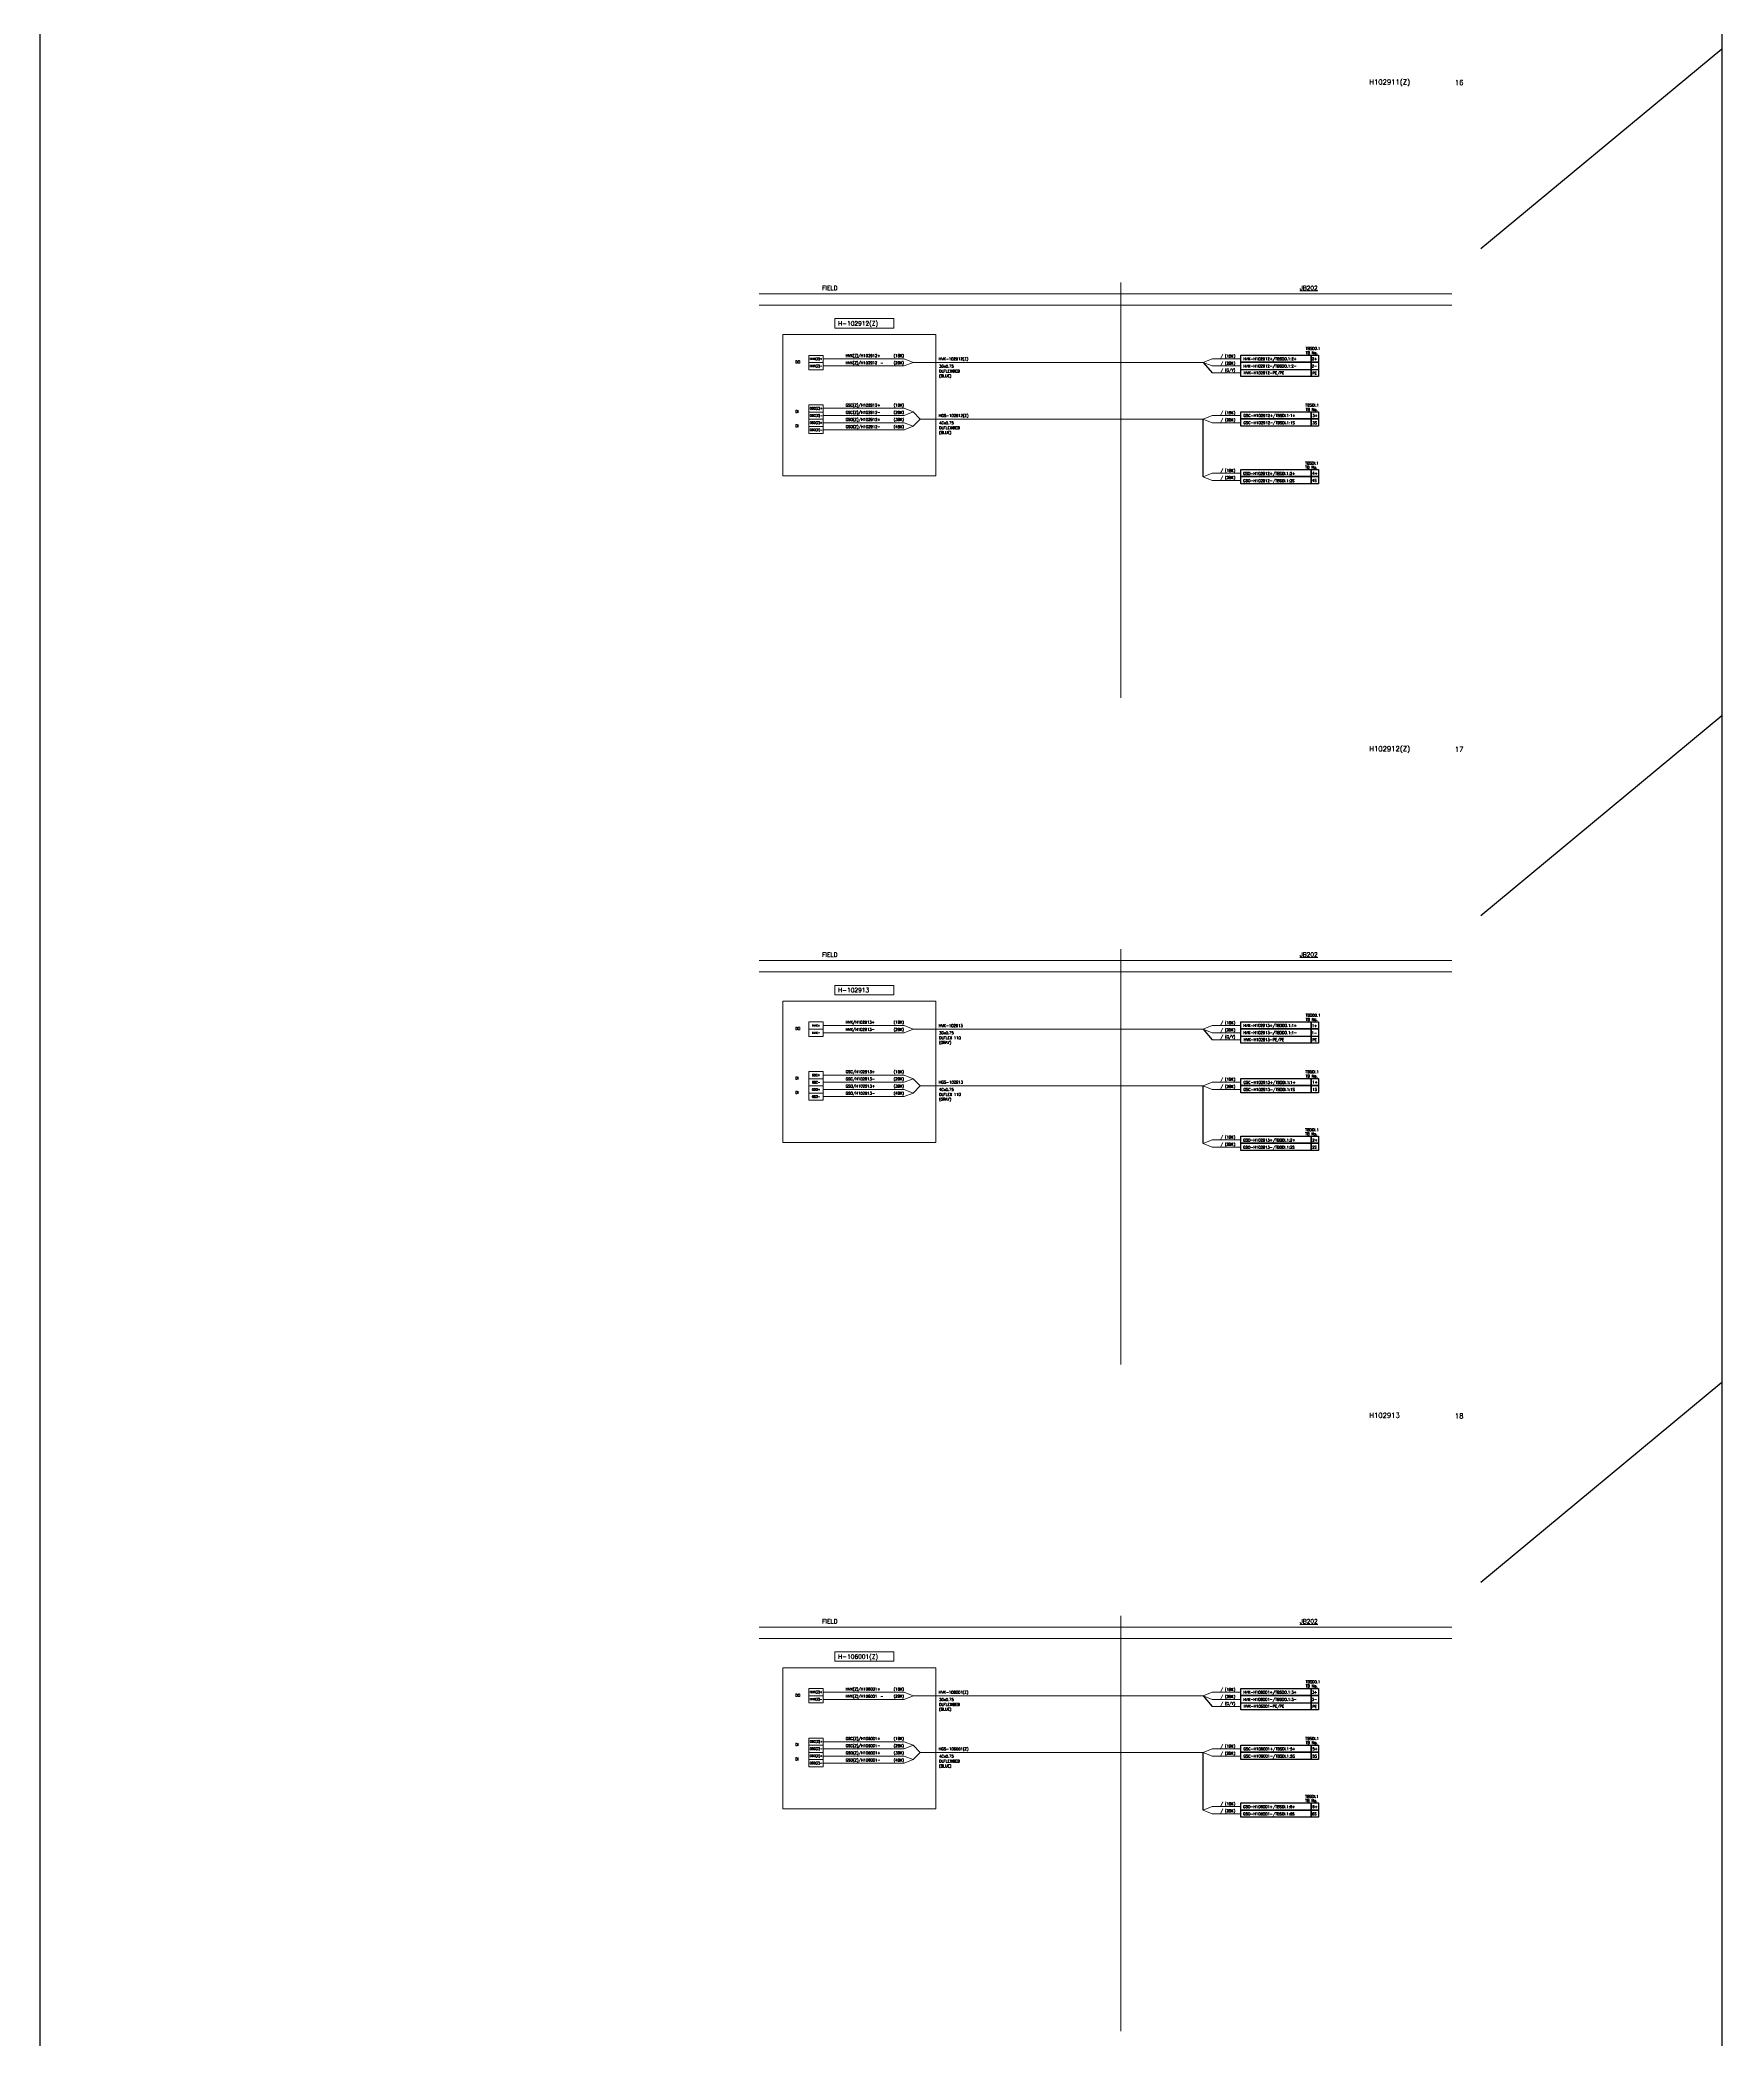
# Model space of a CAD drawing. Header units: millimetres. Extents: x -14942 to 24072, y -50285 to 2207.
# Drawn here: x -11137 to -10200, y -6510 to -5395 of the extents above; entities that cross this region are included whole.
import ezdxf
from ezdxf.enums import TextEntityAlignment as Align

# ---------------------------------------------------------------- set-up
doc = ezdxf.new("R2010")
doc.units = ezdxf.units.MM
doc.header["$MEASUREMENT"] = 0
for name, color, linetype in [('BORDER', 3, 'CONTINUOUS'), ('INSTRU', 4, 'CONTINUOUS'), ('INSTRUMENT', 1, 'CONTINUOUS'), ('LINE', 3, 'CONTINUOUS'), ('TEXT', 2, 'CONTINUOUS')]:
    doc.layers.add(name, color=color, linetype=linetype)
doc.styles.add('ROMANS', font='romans')

# ---------------------------------------------------------------- blocks, each defined once
blk = doc.blocks.new('TERMINAL BALL VALVE')
at = {"layer": 'INSTRU', "color": 7, "lineweight": 13}
for p, q in [((-10708.8, -4084.1), (-10700.8, -4084.1)), ((-10708.8, -4084.1), (-10708.8, -4088.1)), ((-10708.8, -4088.1), (-10700.8, -4088.1)), ((-10708.8, -4088.1), (-10708.8, -4092.1)), ((-10700.8, -4084.1), (-10700.8, -4088.1)), ((-10700.8, -4088.1), (-10700.8, -4092.1)), ((-10708.8, -4092.1), (-10700.8, -4092.1)), ((-10708.8, -4092.1), (-10700.8, -4092.1)), ((-10708.8, -4092.1), (-10700.8, -4092.1)), ((-10708.8, -4111.7), (-10708.8, -4115.7)), ((-10708.8, -4111.7), (-10700.8, -4111.7)), ((-10700.8, -4111.7), (-10700.8, -4115.7)), ((-10708.8, -4115.7), (-10700.8, -4115.7)), ((-10708.8, -4115.7), (-10708.8, -4119.7)), ((-10708.8, -4119.7), (-10700.8, -4119.7)), ((-10708.8, -4119.7), (-10708.8, -4123.7)), ((-10708.8, -4119.7), (-10700.8, -4119.7)), ((-10708.8, -4119.7), (-10700.8, -4119.7)), ((-10708.8, -4123.7), (-10700.8, -4123.7)), ((-10708.8, -4123.7), (-10708.8, -4127.7)), ((-10700.8, -4115.7), (-10700.8, -4119.7)), ((-10700.8, -4119.7), (-10700.8, -4123.7)), ((-10700.8, -4123.7), (-10700.8, -4127.7)), ((-10708.8, -4127.7), (-10700.8, -4127.7))]:
    blk.add_line(p, q, dxfattribs=at)
at = {"layer": 'TEXT', "color": 7, "lineweight": 13, "style": 'ROMANS'}
for s, p in [('HVK(Z)+', (-10704.8, -4086.1)), ('HVK(Z)-', (-10704.8, -4090.1)), ('GSC(Z)+', (-10704.8, -4113.7)), ('GSC(Z)-', (-10704.8, -4117.7)), ('GSO(Z)+', (-10704.8, -4121.7)), ('GSO(Z)-', (-10704.8, -4125.7))]:
    blk.add_text(s, height=1.2, dxfattribs=at).set_placement(p, align=Align.MIDDLE)

msp = doc.modelspace()

# ---------------------------------------------------------------- linework, layer by layer
at = {"layer": 'BORDER', "color": 7, "lineweight": 13}
for p, q in [((-10736.5, -5536.4), (-10350.5, -5536.4)), ((-10736.5, -5542.7), (-10350.5, -5542.7)), ((-10736.5, -5908), (-10350.5, -5908)), ((-10736.5, -5914.3), (-10350.5, -5914.3)), ((-10736.5, -6279.7), (-10350.5, -6279.7)), ((-10736.5, -6286), (-10350.5, -6286))]:
    msp.add_line(p, q, dxfattribs=at)
at = {"layer": 'BORDER', "color": 7, "lineweight": 13, "ltscale": 2.5}
for p, q in [((-10535, -5530.1), (-10535, -5761.6)), ((-10535, -5901.7), (-10535, -6133.3)), ((-10535, -6273.4), (-10535, -6504.9))]:
    msp.add_line(p, q, dxfattribs=at)
at = {"layer": 'INSTRU', "color": 7, "lineweight": 13}
for p, q in [((-10708.8, -5942.3), (-10700.8, -5942.3)), ((-10708.8, -5942.3), (-10708.8, -5946.3)), ((-10700.8, -5942.3), (-10700.8, -5946.3)), ((-10708.8, -5946.3), (-10700.8, -5946.3)), ((-10708.8, -5946.3), (-10708.8, -5950.3)), ((-10708.8, -5950.3), (-10700.8, -5950.3)), ((-10708.8, -5950.3), (-10700.8, -5950.3)), ((-10708.8, -5950.3), (-10700.8, -5950.3)), ((-10700.8, -5946.3), (-10700.8, -5950.3)), ((-10708.8, -5969.9), (-10708.8, -5973.9)), ((-10708.8, -5969.9), (-10700.8, -5969.9)), ((-10708.8, -5973.9), (-10700.8, -5973.9)), ((-10708.8, -5973.9), (-10708.8, -5977.9)), ((-10700.8, -5969.9), (-10700.8, -5973.9)), ((-10700.8, -5973.9), (-10700.8, -5977.9)), ((-10708.8, -5977.9), (-10700.8, -5977.9)), ((-10708.8, -5977.9), (-10708.8, -5981.9)), ((-10708.8, -5977.9), (-10700.8, -5977.9)), ((-10708.8, -5977.9), (-10700.8, -5977.9)), ((-10708.8, -5981.9), (-10700.8, -5981.9)), ((-10708.8, -5981.9), (-10708.8, -5985.9)), ((-10708.8, -5985.9), (-10700.8, -5985.9)), ((-10700.8, -5977.9), (-10700.8, -5981.9)), ((-10700.8, -5981.9), (-10700.8, -5985.9))]:
    msp.add_line(p, q, dxfattribs=at)
at = {"layer": 'INSTRUMENT', "color": 7}
for p, q in [((-11137.4, -2798.3), (-11137.4, -38144.8)), ((-10199.9, -2798.3), (-10199.9, -35286.8)), ((-10334.4, -5511.2), (-10199.9, -5399.8)), ((-10489, -5574.6), (-10484, -5580.5)), ((-10468, -5578.5), (-10424.8, -5578.5)), ((-10650.8, -5602.2), (-10646.9, -5606.2)), ((-10650.8, -5610.2), (-10646.9, -5606.2)), ((-10489, -5638.4), (-10489, -5606.2)), ((-10334.4, -5882.9), (-10199.9, -5771.4)), ((-10489, -5946.3), (-10484, -5952.2)), ((-10468, -5950.2), (-10424.8, -5950.2)), ((-10650.8, -5973.9), (-10646.9, -5977.9)), ((-10650.8, -5981.9), (-10646.9, -5977.9)), ((-10489, -6010), (-10489, -5977.9)), ((-10334.4, -6254.5), (-10199.9, -6143.1)), ((-10489, -6317.9), (-10484, -6323.8)), ((-10468, -6321.8), (-10424.8, -6321.8)), ((-10650.8, -6345.5), (-10646.9, -6349.5)), ((-10650.8, -6353.5), (-10646.9, -6349.5)), ((-10489, -6381.7), (-10489, -6349.5))]:
    msp.add_line(p, q, dxfattribs=at)
for points in [[(-10468, -5570.5), (-10424.8, -5570.5), (-10424.8, -5582.5), (-10468, -5582.5)], [(-10424.8, -5574.5), (-10468, -5574.5), (-10468, -5574.5), (-10424.8, -5574.5)], [(-10428.9, -5570.5), (-10428.9, -5570.5), (-10428.9, -5578.5), (-10428.9, -5582.5)], [(-10468, -5602.1), (-10424.8, -5602.1), (-10424.8, -5610.1), (-10468, -5610.1)], [(-10424.8, -5606.1), (-10468, -5606.1), (-10468, -5606.1), (-10424.8, -5606.1)], [(-10428.9, -5602.1), (-10428.9, -5602.1), (-10428.9, -5610.1), (-10428.9, -5610.1)], [(-10468, -5634.3), (-10424.8, -5634.3), (-10424.8, -5642.3), (-10468, -5642.3)], [(-10424.8, -5638.3), (-10468, -5638.3), (-10468, -5638.3), (-10424.8, -5638.3)], [(-10428.9, -5634.3), (-10428.9, -5634.3), (-10428.9, -5642.3), (-10428.9, -5642.3)], [(-10468, -5942.2), (-10424.8, -5942.2), (-10424.8, -5954.1), (-10468, -5954.1)], [(-10428.9, -5942.2), (-10428.9, -5942.2), (-10428.9, -5950.2), (-10428.9, -5954.1)], [(-10424.8, -5946.2), (-10468, -5946.2), (-10468, -5946.2), (-10424.8, -5946.2)], [(-10468, -5973.8), (-10424.8, -5973.8), (-10424.8, -5981.7), (-10468, -5981.7)], [(-10428.9, -5973.8), (-10428.9, -5973.8), (-10428.9, -5981.7), (-10428.9, -5981.7)], [(-10424.8, -5977.7), (-10468, -5977.7), (-10468, -5977.7), (-10424.8, -5977.7)], [(-10468, -6005.9), (-10424.8, -6005.9), (-10424.8, -6013.9), (-10468, -6013.9)], [(-10428.9, -6005.9), (-10428.9, -6005.9), (-10428.9, -6013.9), (-10428.9, -6013.9)], [(-10424.8, -6009.9), (-10468, -6009.9), (-10468, -6009.9), (-10424.8, -6009.9)], [(-10468, -6313.8), (-10424.8, -6313.8), (-10424.8, -6325.8), (-10468, -6325.8)], [(-10424.8, -6317.8), (-10468, -6317.8), (-10468, -6317.8), (-10424.8, -6317.8)], [(-10428.9, -6313.8), (-10428.9, -6313.8), (-10428.9, -6321.8), (-10428.9, -6325.8)], [(-10468, -6345.4), (-10424.8, -6345.4), (-10424.8, -6353.4), (-10468, -6353.4)], [(-10424.8, -6349.4), (-10468, -6349.4), (-10468, -6349.4), (-10424.8, -6349.4)], [(-10428.9, -6345.4), (-10428.9, -6345.4), (-10428.9, -6353.4), (-10428.9, -6353.4)], [(-10468, -6377.6), (-10424.8, -6377.6), (-10424.8, -6385.5), (-10468, -6385.5)], [(-10424.8, -6381.6), (-10468, -6381.6), (-10468, -6381.6), (-10424.8, -6381.6)], [(-10428.9, -6377.6), (-10428.9, -6377.6), (-10428.9, -6385.5), (-10428.9, -6385.5)]]:
    msp.add_lwpolyline(points, close=True, dxfattribs=at)
at = {"layer": 'LINE', "color": 7, "lineweight": 13}
for p, q in [((-10694.3, -5550.2), (-10661.5, -5550.2)), ((-10694.3, -5550.2), (-10694.3, -5555.5)), ((-10661.5, -5550.2), (-10661.5, -5555.5)), ((-10694.3, -5555.5), (-10661.5, -5555.5)), ((-10700.8, -5572.6), (-10655.8, -5572.6)), ((-10650.8, -5574.6), (-10655.8, -5572.6)), ((-10489, -5574.6), (-10484, -5572.6)), ((-10468, -5572.6), (-10484, -5572.6)), ((-10700.8, -5576.6), (-10655.8, -5576.6)), ((-10655.8, -5576.6), (-10650.8, -5574.6)), ((-10650.8, -5574.6), (-10489, -5574.6)), ((-10489, -5574.6), (-10484, -5576.6)), ((-10468, -5576.6), (-10484, -5576.6)), ((-10468, -5580.5), (-10484, -5580.5)), ((-10700.8, -5600.2), (-10655.8, -5600.2)), ((-10700.8, -5604.2), (-10655.8, -5604.2)), ((-10650.8, -5602.2), (-10655.8, -5600.2)), ((-10655.8, -5604.2), (-10650.8, -5602.2)), ((-10646.9, -5606.2), (-10489, -5606.2)), ((-10494.7, -5606.2), (-10489, -5606.2)), ((-10489, -5606.2), (-10484, -5604.2)), ((-10489, -5606.2), (-10484, -5608.2)), ((-10468, -5604.2), (-10484, -5604.2)), ((-10700.8, -5608.2), (-10655.8, -5608.2)), ((-10700.8, -5612.2), (-10655.8, -5612.2)), ((-10650.8, -5610.2), (-10655.8, -5608.2)), ((-10655.8, -5612.2), (-10650.8, -5610.2)), ((-10468, -5608.2), (-10484, -5608.2)), ((-10489, -5638.4), (-10484, -5636.4)), ((-10489, -5638.4), (-10484, -5640.4)), ((-10468, -5636.4), (-10484, -5636.4)), ((-10468, -5640.4), (-10484, -5640.4)), ((-10694.3, -5921.9), (-10661.5, -5921.9)), ((-10694.3, -5921.9), (-10694.3, -5927.1)), ((-10694.3, -5927.1), (-10661.5, -5927.1)), ((-10661.5, -5921.9), (-10661.5, -5927.1)), ((-10700.8, -5944.3), (-10655.8, -5944.3)), ((-10700.8, -5948.3), (-10655.8, -5948.3)), ((-10650.8, -5946.3), (-10655.8, -5944.3)), ((-10655.8, -5948.3), (-10650.8, -5946.3)), ((-10489, -5946.3), (-10484, -5944.3)), ((-10489, -5946.3), (-10484, -5948.3)), ((-10468, -5944.3), (-10484, -5944.3)), ((-10468, -5948.3), (-10484, -5948.3)), ((-10468, -5952.2), (-10484, -5952.2)), ((-10700.8, -5971.9), (-10655.8, -5971.9)), ((-10700.8, -5975.9), (-10655.8, -5975.9)), ((-10650.8, -5973.9), (-10655.8, -5971.9)), ((-10655.8, -5975.9), (-10650.8, -5973.9)), ((-10489, -5977.9), (-10484, -5975.9)), ((-10468, -5975.9), (-10484, -5975.9)), ((-10700.8, -5979.9), (-10655.8, -5979.9)), ((-10700.8, -5983.9), (-10655.8, -5983.9)), ((-10650.8, -5981.9), (-10655.8, -5979.9)), ((-10655.8, -5983.9), (-10650.8, -5981.9)), ((-10494.7, -5977.9), (-10489, -5977.9)), ((-10489, -5977.9), (-10484, -5979.9)), ((-10468, -5979.9), (-10484, -5979.9)), ((-10489, -6010), (-10484, -6008)), ((-10468, -6008), (-10484, -6008)), ((-10489, -6010), (-10484, -6012)), ((-10468, -6012), (-10484, -6012)), ((-10694.3, -6293.5), (-10661.5, -6293.5)), ((-10694.3, -6293.5), (-10694.3, -6298.7)), ((-10694.3, -6298.7), (-10661.5, -6298.7)), ((-10661.5, -6293.5), (-10661.5, -6298.7)), ((-10700.8, -6315.9), (-10655.8, -6315.9)), ((-10700.8, -6319.9), (-10655.8, -6319.9)), ((-10650.8, -6317.9), (-10655.8, -6315.9)), ((-10655.8, -6319.9), (-10650.8, -6317.9)), ((-10650.8, -6317.9), (-10489, -6317.9)), ((-10489, -6317.9), (-10484, -6315.9)), ((-10489, -6317.9), (-10484, -6319.9)), ((-10468, -6315.9), (-10484, -6315.9)), ((-10468, -6319.9), (-10484, -6319.9)), ((-10468, -6323.8), (-10484, -6323.8)), ((-10700.8, -6343.5), (-10655.8, -6343.5)), ((-10650.8, -6345.5), (-10655.8, -6343.5)), ((-10700.8, -6347.5), (-10655.8, -6347.5)), ((-10700.8, -6351.5), (-10655.8, -6351.5)), ((-10655.8, -6347.5), (-10650.8, -6345.5)), ((-10650.8, -6353.5), (-10655.8, -6351.5)), ((-10655.8, -6355.5), (-10650.8, -6353.5)), ((-10646.9, -6349.5), (-10489, -6349.5)), ((-10494.7, -6349.5), (-10489, -6349.5)), ((-10489, -6349.5), (-10484, -6347.5)), ((-10489, -6349.5), (-10484, -6351.5)), ((-10468, -6347.5), (-10484, -6347.5)), ((-10468, -6351.5), (-10484, -6351.5)), ((-10700.8, -6355.5), (-10655.8, -6355.5)), ((-10489, -6381.7), (-10484, -6379.7)), ((-10489, -6381.7), (-10484, -6383.7)), ((-10468, -6379.7), (-10484, -6379.7)), ((-10468, -6383.7), (-10484, -6383.7))]:
    msp.add_line(p, q, dxfattribs=at)
at = {"layer": 'LINE', "color": 7, "lineweight": 13, "ltscale": 8}
for p, q in [((-10723.3, -5637.8), (-10723.3, -5559)), ((-10638, -5559), (-10723.3, -5559)), ((-10638, -5637.8), (-10638, -5559)), ((-10638, -5637.8), (-10723.3, -5637.8)), ((-10723.3, -6009.4), (-10723.3, -5930.7)), ((-10638, -5930.7), (-10723.3, -5930.7)), ((-10638, -6009.4), (-10638, -5930.7)), ((-10638, -6009.4), (-10723.3, -6009.4)), ((-10723.3, -6381), (-10723.3, -6302.3)), ((-10638, -6302.3), (-10723.3, -6302.3)), ((-10638, -6381), (-10638, -6302.3)), ((-10638, -6381), (-10723.3, -6381))]:
    msp.add_line(p, q, dxfattribs=at)
at = {"layer": 'LINE', "color": 0, "lineweight": 13}
for p, q in [((-10650.8, -5946.3), (-10489, -5946.3)), ((-10646.9, -5977.9), (-10489, -5977.9))]:
    msp.add_line(p, q, dxfattribs=at)

# ---------------------------------------------------------------- block references
at = {"layer": 'INSTRUMENT', "color": 7}
for p in [(0, -1486.6), (0, -2229.8)]:
    msp.add_blockref('TERMINAL BALL VALVE', p, dxfattribs=at)

# ---------------------------------------------------------------- texts
at = {"layer": 'TEXT', "color": 7, "lineweight": 13, "style": 'ROMANS'}
for s, height, p in [('H102911(Z)', 2.8, (-10396.5, -5419.7)), ('FIELD', 2.4, (-10701.4, -5534.3)), ('%%UJB202', 2.4, (-10435.2, -5534.3)), ('H-102912(Z)', 2.4, (-10692.5, -5554.1)), ('DO', 1.5, (-10716.4, -5575.1)), ('HVK(Z)/H102912+', 1.5, (-10688.3, -5571.6)), ('HVK(Z)/H102912', 1.5, (-10688.3, -5575.6)), ('(1BK)', 1.5, (-10661.6, -5571.6)), ('(2BK)', 1.5, (-10661.6, -5575.6)), ('HVK-102912(Z)', 1.5, (-10636.4, -5573.4)), ('/ (1BK)', 1.5, (-10479.4, -5571.8)), ('/ (2BK)', 1.5, (-10479.4, -5575.8)), ('HVK-H102912+/TBSDO.1:2+', 1.5, (-10466.7, -5573.4)), ('TBSD0.1 ', 1.5, (-10432, -5567.6)), ('TB No.', 1.5, (-10432, -5570)), ('2+', 1.5, (-10428.5, -5573.4)), ('-', 1.5, (-10669, -5575.6)), ('/ (G/Y)', 1.5, (-10479.4, -5579.7)), ('HVK-H102912-/TBSDO.1:2-', 1.5, (-10466.7, -5577.4)), ('2-', 1.5, (-10428.6, -5577.4)), ('PE', 1.5, (-10428.3, -5581.4)), ('DI', 1.5, (-10716.4, -5602.7)), ('GSC(Z)/H102912+', 1.5, (-10688.3, -5599.2)), ('GSC(Z)/H102912-', 1.5, (-10688.3, -5603.2)), ('GSO(Z)/H102912+', 1.5, (-10688.3, -5607.2)), ('(1BK)', 1.5, (-10661.6, -5599.2)), ('(2BK)', 1.5, (-10661.6, -5603.2)), ('(3BK)', 1.5, (-10661.6, -5607.2)), ('HGS-102912(Z)', 1.5, (-10636.4, -5605)), ('/ (1BK)', 1.5, (-10479.4, -5603.4)), ('/ (2BK)', 1.5, (-10479.4, -5607.4)), ('GSC-H102912+/TBSDI.1:1+', 1.5, (-10466.6, -5605)), ('GSC-H102912-/TBSDI.1:1S', 1.5, (-10466.6, -5609)), ('TBSDI.1 ', 1.5, (-10432.1, -5599.2)), ('TB No.', 1.5, (-10432, -5601.6)), ('3+', 1.5, (-10428.2, -5605)), ('3S', 1.5, (-10428.2, -5609)), ('DI', 1.5, (-10716.4, -5610.7)), ('GSO(Z)/H102912-', 1.5, (-10688.3, -5611.2)), ('(4BK)', 1.5, (-10661.6, -5611.2)), ('TBSDI.1 ', 1.5, (-10432.2, -5631.5)), ('/ (1BK)', 1.5, (-10479.4, -5635.6)), ('/ (2BK)', 1.5, (-10479.4, -5639.6)), ('GSO-H102912+/TBSDI.1:2+', 1.5, (-10466.8, -5637.3)), ('GSO-H102912-/TBSDI.1:2S', 1.5, (-10466.8, -5641.3)), ('TB No.', 1.5, (-10432.2, -5633.8)), ('4S', 1.5, (-10428.4, -5641.2)), ('4+', 1.5, (-10428.3, -5637.2)), ('H102912(Z)', 2.8, (-10396.5, -5791.4)), ('FIELD', 2.4, (-10701.4, -5905.9)), ('%%UJB202', 2.4, (-10435.2, -5905.9)), ('H-102913', 2.4, (-10692.5, -5925.7)), ('HVK/H102913+', 1.5, (-10688.3, -5943.2)), ('(1BK)', 1.5, (-10661.6, -5943.2)), ('/ (1BK)', 1.5, (-10479.4, -5943.5)), ('TBDD0.1 ', 1.5, (-10432, -5939.3)), ('TB No.', 1.5, (-10432, -5941.6)), ('DO', 1.5, (-10716.4, -5946.7)), ('HVK/H102913-', 1.5, (-10688.3, -5947.2)), ('(2BK)', 1.5, (-10661.6, -5947.2)), ('/ (2BK)', 1.5, (-10479.4, -5947.5)), ('/ (G/Y)', 1.5, (-10479.4, -5951.3)), ('HVK-H102913+/TBDDO.1:1+', 1.5, (-10466.7, -5945)), ('HVK-H102913-/TBDDO.1:1-', 1.5, (-10466.7, -5949)), ('1+', 1.5, (-10428.5, -5945.1)), ('1-', 1.5, (-10428.6, -5949.1)), ('PE', 1.5, (-10428.3, -5953)), ('DI', 1.5, (-10716.4, -5974.3)), ('GSC/H102913+', 1.5, (-10688.3, -5970.8)), ('GSC/H102913-', 1.5, (-10688.3, -5974.8)), ('(1BK)', 1.5, (-10661.6, -5970.8)), ('(2BK)', 1.5, (-10661.6, -5974.8)), ('/ (1BK)', 1.5, (-10479.4, -5975)), ('GSC-H102913+/TBDDI.1:1+', 1.5, (-10466.6, -5976.7)), ('TBDDI.1 ', 1.5, (-10432.1, -5970.9)), ('TB No.', 1.5, (-10432, -5973.2)), ('1+', 1.5, (-10428.2, -5976.6)), ('DI', 1.5, (-10716.4, -5982.3)), ('GSO/H102913+', 1.5, (-10688.3, -5978.8)), ('GSO/H102913-', 1.5, (-10688.3, -5982.8)), ('(3BK)', 1.5, (-10661.6, -5978.8)), ('(4BK)', 1.5, (-10661.6, -5982.8)), ('/ (2BK)', 1.5, (-10479.4, -5979)), ('GSC-H102913-/TBDDI.1:1S', 1.5, (-10466.6, -5980.7)), ('1S', 1.5, (-10428.2, -5980.6)), ('/ (1BK)', 1.5, (-10479.4, -6007.2)), ('GSO-H102913+/TBDDI.1:2+', 1.5, (-10466.8, -6008.9)), ('TBDDI.1 ', 1.5, (-10432.2, -6003.1)), ('TB No.', 1.5, (-10432.2, -6005.4)), ('2+', 1.5, (-10428.3, -6008.9)), ('/ (2BK)', 1.5, (-10479.4, -6011.2)), ('GSO-H102913-/TBDDI.1:2S', 1.5, (-10466.8, -6012.9)), ('2S', 1.5, (-10428.4, -6012.9)), ('H102913', 2.8, (-10396.5, -6163)), ('FIELD', 2.4, (-10701.4, -6277.6)), ('%%UJB202', 2.4, (-10435.2, -6277.6)), ('H-106001(Z)', 2.4, (-10692.5, -6297.3)), ('TBSD0.1 ', 1.5, (-10432, -6310.9)), ('DO', 1.5, (-10716.4, -6318.4)), ('HVK(Z)/H106001+', 1.5, (-10688.3, -6314.9)), ('HVK(Z)/H106001', 1.5, (-10688.3, -6318.9)), ('-', 1.5, (-10669, -6318.9)), ('(1BK)', 1.5, (-10661.6, -6314.9)), ('(2BK)', 1.5, (-10661.6, -6318.9)), ('HVK-106001(Z)', 1.5, (-10636.4, -6316.7)), ('/ (1BK)', 1.5, (-10479.4, -6315.1)), ('/ (2BK)', 1.5, (-10479.4, -6319.1)), ('/ (G/Y)', 1.5, (-10479.4, -6323)), ('HVK-H106001+/TBSDO.1:3+', 1.5, (-10466.7, -6316.7)), ('HVK-H106001-/TBSDO.1:3-', 1.5, (-10466.7, -6320.7)), ('TB No.', 1.5, (-10432, -6313.2)), ('3-', 1.5, (-10428.6, -6320.7)), ('3+', 1.5, (-10428.5, -6316.7)), ('PE', 1.5, (-10428.3, -6324.6)), ('GSC(Z)/H106001+', 1.5, (-10688.3, -6342.5)), ('(1BK)', 1.5, (-10661.6, -6342.5)), ('TBSDI.1 ', 1.5, (-10432.1, -6342.5)), ('TB No.', 1.5, (-10432, -6344.8)), ('DI', 1.5, (-10716.4, -6345.9)), ('DI', 1.5, (-10716.4, -6353.9)), ('GSC(Z)/H106001-', 1.5, (-10688.3, -6346.5)), ('GSO(Z)/H106001+', 1.5, (-10688.3, -6350.5)), ('GSO(Z)/H106001-', 1.5, (-10688.3, -6354.5)), ('(2BK)', 1.5, (-10661.6, -6346.5)), ('(3BK)', 1.5, (-10661.6, -6350.5)), ('(4BK)', 1.5, (-10661.6, -6354.5)), ('HGS-106001(Z)', 1.5, (-10636.4, -6348.3)), ('/ (1BK)', 1.5, (-10479.4, -6346.7)), ('/ (2BK)', 1.5, (-10479.4, -6350.7)), ('GSC-H106001+/TBSDI.1:5+', 1.5, (-10466.6, -6348.3)), ('GSC-H106001-/TBSDI.1:5S', 1.5, (-10466.6, -6352.3)), ('5+', 1.5, (-10428.2, -6348.3)), ('5S', 1.5, (-10428.2, -6352.3)), ('/ (1BK)', 1.5, (-10479.4, -6378.9)), ('TBSDI.1 ', 1.5, (-10432.2, -6374.8)), ('TB No.', 1.5, (-10432.2, -6377.1)), ('/ (2BK)', 1.5, (-10479.4, -6382.8)), ('GSO-H106001+/TBSDI.1:6+', 1.5, (-10466.8, -6380.5)), ('GSO-H106001-/TBSDI.1:6S', 1.5, (-10466.8, -6384.5)), ('6+', 1.5, (-10428.3, -6380.5)), ('6S', 1.5, (-10428.4, -6384.5))]:
    msp.add_text(s, height=height, dxfattribs=at).set_placement(p)
for s, height, p in [('16', 2.8, (-10346.4, -5418.6)), ('17', 2.8, (-10346.4, -5790.3)), ('HVK+', 1.2, (-10704.8, -5944.3)), ('HVK-', 1.2, (-10704.8, -5948.3)), ('GSC+', 1.2, (-10704.8, -5971.9)), ('GSC-', 1.2, (-10704.8, -5975.9)), ('GSO+', 1.2, (-10704.8, -5979.9)), ('GSO-', 1.2, (-10704.8, -5983.9)), ('18', 2.8, (-10346.4, -6161.9))]:
    msp.add_text(s, height=height, dxfattribs=at).set_placement(p, align=Align.MIDDLE)
at = {"layer": 'TEXT', "color": 4, "lineweight": 13, "style": 'ROMANS'}
for s, p in [('3Gx0.75', (-10636.3, -5577.5)), ('OLFLEX@EB', (-10636.3, -5580.2)), ('(BLUE)', (-10636.3, -5582.9)), ('4Cx0.75', (-10636.3, -5609.1)), ('OLFLEX@EB', (-10636.3, -5611.8)), ('(BLUE)', (-10636.3, -5614.5)), ('3Gx0.75', (-10636.3, -6320.8)), ('OLFLEX@EB', (-10636.3, -6323.5)), ('(BLUE)', (-10636.3, -6326.2)), ('4Cx0.75', (-10636.3, -6352.4)), ('OLFLEX@EB', (-10636.3, -6355.1)), ('(BLUE)', (-10636.3, -6357.8))]:
    msp.add_text(s, height=1.5, dxfattribs=at).set_placement(p)
at = {"layer": 'TEXT', "color": 7, "lineweight": 13, "style": 'ROMANS', "width": 0.98}
for s, p in [('HVK-H102912-PE/PE', (-10466.4, -5581.2)), ('HVK-H102913-PE/PE', (-10466.4, -5952.9)), ('HVK-H106001-PE/PE', (-10466.4, -6324.5))]:
    msp.add_text(s, height=1.5, dxfattribs=at).set_placement(p)
at = {"layer": 'TEXT', "color": 0, "lineweight": 13, "style": 'ROMANS'}
for s, p in [('HVK-102913', (-10636.4, -5945.1)), ('3Gx0.75', (-10636.3, -5949.1)), ('OLFLEX 110', (-10636.3, -5951.9)), ('(GRAY)', (-10636.3, -5954.5)), ('HGS-102913', (-10636.4, -5976.6)), ('4Cx0.75', (-10636.3, -5980.7)), ('OLFLEX 110', (-10636.3, -5983.4)), ('(GRAY)', (-10636.3, -5986.1))]:
    msp.add_text(s, height=1.5, dxfattribs=at).set_placement(p)

doc.saveas('drawing.dxf')
